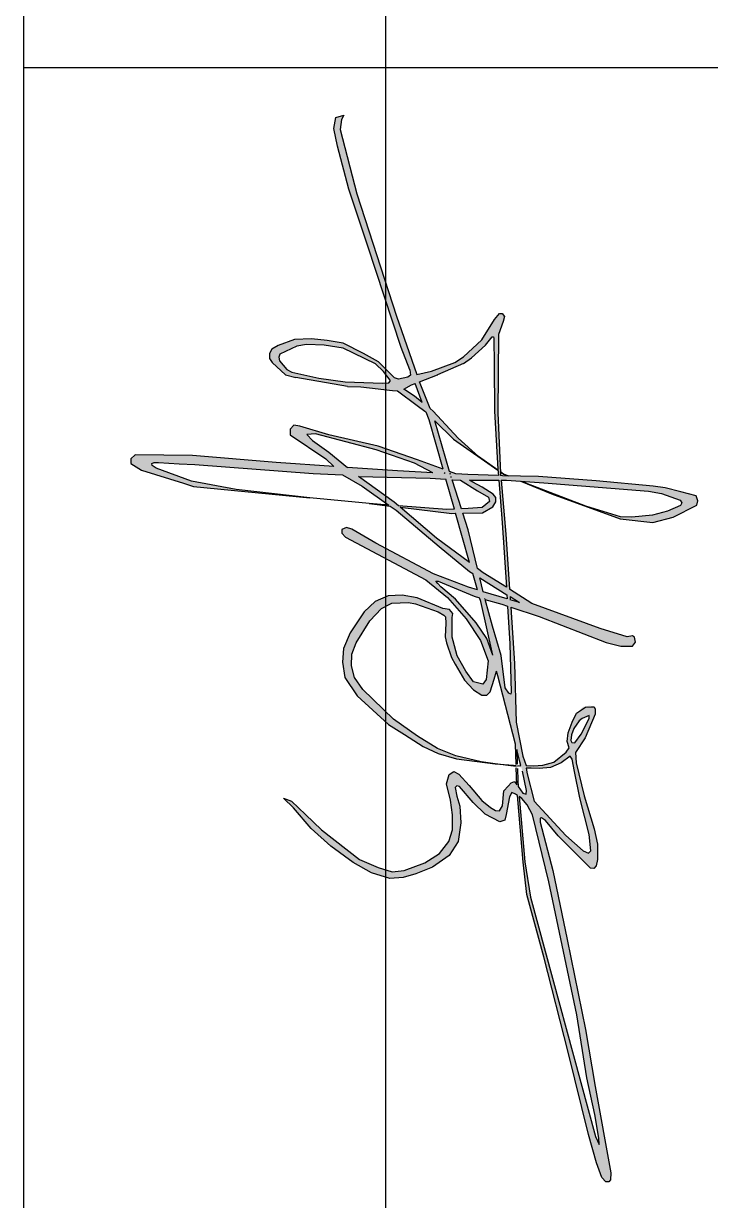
# Model space of a CAD drawing. Header units: metres. Extents: x 36500 to 80772748, y -35000 to 5806266.
# Drawn here: x 40386305.74 to 40386312.38, y 2902916.84 to 2902928.23 of the extents above; entities that cross this region are included whole.
import ezdxf

# ---------------------------------------------------------------- set-up
doc = ezdxf.new("R2010")
doc.units = ezdxf.units.M
doc.header["$LTSCALE"] = 10
doc.layers.add('图框', color=3, linetype='Continuous')

# ---------------------------------------------------------------- blocks, each defined once
blk = doc.blocks.new('图框A1')
at = {"layer": '图框'}
for p, q in [((80600, 12000), (80600, 7100)), ((76100, 7800), (83100, 7800)), ((76100, 7100), (83100, 7100))]:
    blk.add_line(p, q, dxfattribs=at)
blk = doc.blocks.new('林龙云')
h = blk.add_hatch(color=256)
h.dxf.hatch_style = 1
h.paths.add_polyline_path([(87625.4, 47227.1), (87170.5, 47069.1), (86220.7, 46761.4), (85719.4, 46632.2), (85642.5, 46641.9), (85609, 46661.3), (85626, 46597.4), (85710.8, 46582.3), (85849.7, 46610.3), (86183.2, 46699.7), (86619.6, 46845.7), (87415.1, 47105.6), (87588.7, 47172.8), (87630.6, 47179.1), (87646, 47158.3), (87662.5, 47084.8), (87651.7, 47054.9), (87527.3, 46930.1), (87460.9, 46813.6), (87381.7, 46655.5), (87359.6, 46531.2), (87347.8, 46410.4), (87353.5, 46277.6), (87399.6, 46151.2), (87429.2, 46100.9), (87461, 46082.2), (87501.2, 46082.2), (87531.6, 46104.2), (87626.8, 46206.1), (87648.7, 46288), (87718, 46689), (87722, 46794.2), (87748.8, 47039.9), (87752.8, 47077.2), (87865.2, 47230.4), (87910.6, 47291.2), (87920.5, 47301.3), (87977.6, 47323.5), (88362.1, 47432.6), (88289.6, 47232.4), (88183.3, 46927.1), (88095.6, 46544.3), (88028.2, 46319.1), (88019.4, 46272.8), (88050.9, 46243.5), (88093.6, 46243.5), (88280.2, 46521.1), (88341.2, 46582.9), (88310.2, 46134.9), (88254.5, 45484.1), (88249.5, 45039.3), (88280, 45003.8), (88317.3, 45003.8), (88368.3, 45087.7), (88471, 45413.6), (88495.9, 45492.4), (88585.3, 46395.9), (88518.6, 45822.5), (88454, 45477.8), (88354.1, 45201.3), (88333.1, 45171.2), (88318, 45168.9), (88309.7, 45186.7), (88309.7, 45221.2), (88320.8, 45379.6), (88324.4, 45503), (88395.8, 46423.6), (88406.7, 46649.2), (88494.5, 46803.5), (88640.6, 47010.1), (88628.6, 46858.6), (88648.1, 47020.6), (88681.6, 47068.1), (88963, 47402.4), (89157.4, 47638.5), (89172.5, 47662.7), (89301.3, 47699.2), (89280.6, 47629.8), (89175.2, 47358.5), (88938, 46909.7), (88827.3, 46721.7), (88816.1, 46681.6), (88831.9, 46646.2), (88860, 46646.2), (88889.2, 46673.8), (89222.9, 47297.2), (89358.5, 47465.7), (89525.7, 47612.6), (89693.2, 47723.7), (89853.4, 47783.5), (89998.7, 47768.2), (90033.1, 47740.2), (90014.5, 47668.6), (89932.7, 47608.8), (89814.1, 47541.5), (89697.8, 47509.7), (89667.8, 47502.1), (89516.1, 47502.1), (89485.4, 47507.5), (89454.2, 47481.3), (89445.4, 47430.6), (89361.9, 47231.7), (89341.9, 47114.7), (89346.1, 47004.5), (89391.3, 46903.9), (89472.3, 46819.4), (89633.5, 46709.9), (89755.6, 46658.6), (89863.7, 46649.5), (89980.8, 46667.4), (90125.5, 46763.7), (90347.3, 47008.7), (90426.4, 47131.8), (90518.7, 47277.3), (90572, 47394.7), (90614.4, 47537.3), (90654.4, 47836.6), (90637, 47727.8), (90590.5, 47530.7), (90533.7, 47389.4), (90438.1, 47233.5), (90305, 47047.3), (90074.2, 46809.5), (89982.7, 46744.5), (89890.5, 46719.2), (89801, 46723.2), (89711.5, 46756.3), (89540.6, 46863.7), (89444.1, 46954.4), (89403.6, 47034.2), (89398.3, 47163.8), (89410, 47218.9), (89472.1, 47393.1), (89497.5, 47438.4), (89508.8, 47450.1), (89559.2, 47453.6), (89664.4, 47449.8), (89711, 47458.5), (89827.2, 47497.2), (89878.2, 47525.7), (90002.4, 47598.9), (90076.9, 47669.9), (90119.1, 47734.3), (90119.2, 47773.4), (90092.4, 47797.7), (89993.9, 47830.7), (89933.4, 47848.7), (89969.9, 47857.1), (90500, 47994.6), (90666.3, 48000.2), (90664.5, 47979.8), (90654.4, 47836.6), (90671.5, 47980), (90674.2, 48001.1), (90816.2, 48006.6), (90790.3, 47988.2), (90802.4, 47962.6), (90826.4, 47937.2), (90863.6, 47905.5), (90979.5, 47894.2), (91017.8, 47871.7), (91017.6, 47839.9), (90994.1, 47800.8), (90938.9, 47734.9), (90823, 47634.8), (90734.4, 47554.1), (90714, 47516.4), (90737.6, 47480), (90809.8, 47458.9), (90935.7, 47489.1), (91050.6, 47506.7), (91165.5, 47506), (91257.6, 47477.9), (91351.5, 47405.4), (91422.1, 47291.1), (91482.1, 47129.5), (91493, 47036.7), (91460.6, 46926.6), (91396.2, 46783.6), (91167.9, 46486.8), (91048.6, 46363.8), (90944.1, 46254.6), (90920.9, 46191.8), (90994.3, 46268.7), (91156.7, 46407.2), (91294.9, 46560.1), (91422, 46732.5), (91500.5, 46874.9), (91545.2, 47019.6), (91538, 47121.9), (91509, 47221.6), (91457.6, 47349.3), (91366.8, 47479.8), (91257, 47550.8), (91111.6, 47570), (90982.6, 47563), (90903.6, 47538.4), (90836.7, 47526.4), (90823.9, 47538.8), (90830.7, 47559.5), (90953.5, 47665.2), (91046, 47759.3), (91104.8, 47874.7), (91091.9, 47911.8), (91046.6, 47923.7), (90909.8, 47949.2), (90877, 47966.2), (90889.7, 47996.6), (90899.3, 48010.4), (91418.7, 48054.9), (91669.7, 48084), (92155.5, 48215.7), (92896.3, 48405.1), (93535.4, 48563.1), (93757.4, 48624.5), (93869.9, 48665.7), (93905.4, 48698.7), (93905.4, 48721.8), (93889.8, 48733.9), (93834.3, 48735.4), (93163.4, 48615.5), (92719.2, 48539.8), (92020.3, 48398.2), (91482.3, 48285.5), (91107.4, 48186.5), (91076.5, 48186.5), (91073.1, 48198.6), (91095, 48228.1), (91212.6, 48326.2), (91360.9, 48474.4), (91464.3, 48579.6), (91466.2, 48604), (91447.5, 48622.7), (91396.3, 48632.9), (91279.2, 48632), (91158.7, 48605.9), (90901.9, 48528.5), (90644.5, 48466.4), (90564.4, 48461.2), (90451.7, 48536.9), (90268, 48614.2), (90227.7, 48614.1), (90210.3, 48606.2), (90199.8, 48572.3), (90210.3, 48521.7), (90258.8, 48468.8), (90329.4, 48435.8), (90411.5, 48404.8), (90478.5, 48398.2), (90530, 48412.9), (90563.1, 48390.3), (90639.6, 48292.8), (90664.5, 48208.6), (90668, 48134.6), (90666.9, 48077.2), (90592.7, 48052.4), (90328.3, 47999.8), (89873.8, 47987.2), (89435.3, 47958.2), (89507.9, 48179.9), (89708.9, 48701.3), (89737.1, 48815.4), (89737.1, 48905.4), (89706.2, 48927.8), (89668.6, 48920.6), (89658.4, 48904.1), (89665.3, 48863), (89601.9, 48654.1), (89405.3, 48123.6), (89295.5, 47949), (88868.4, 47920.8), (88447.7, 47883), (88447.7, 47924.4), (88469.1, 48215), (88532.3, 49028.5), (88550.2, 49129.8), (88602.6, 49275.5), (88622.8, 49287.8), (88644.1, 49277.6), (88689.2, 49176.6), (88719.8, 49060), (88735.1, 48899.7), (88732.8, 48810.9), (88649.7, 48542.4), (88746.7, 48808.3), (88777.5, 49062.3), (88735.2, 49219.9), (88640.5, 49404.9), (88608.6, 49412.2), (88567.8, 49399.6), (88536.9, 49281.1), (88506, 49157.8), (88492.7, 49064.4), (88453.3, 48621.9), (88418, 48173), (88412.6, 47894.9), (88412, 47879.8), (88393.7, 47878.1), (87922.6, 47857), (87314.6, 47864.5), (87213.5, 47899.1), (87173.7, 47909.3), (87150.9, 47891.9), (87152.1, 47870.1), (87198, 47831.7), (87354.6, 47734.3), (87487.9, 47590.1), (87530.8, 47523.1), (87599.6, 47341.6)])
h.paths.add_polyline_path([(87842, 47271), (87793.7, 47210.4), (87739.4, 47127.3), (87705.8, 47187.7), (87695.6, 47214.2)], flags=16)
h.paths.add_polyline_path([(87681.5, 47249.8), (87627.9, 47389.5), (87540, 47590.1), (87495.2, 47653.3), (87396.4, 47761.3), (87345.6, 47803.9), (87331.9, 47814.3), (87333.4, 47823.1), (87343, 47827.3), (87549.1, 47828.5), (87910.1, 47832.8), (88360.4, 47858), (88411.4, 47862.2), (88402.7, 47624.5), (88398, 47531.7), (88380.4, 47483.1), (87984.6, 47367), (88127, 47513), (88263.1, 47708.1), (88121.5, 47550.9), (87910.3, 47356.4), (87889.8, 47330.8)], flags=16)
h.paths.add_polyline_path([(87668.6, 47020), (87676.6, 47019.7), (87689.9, 47009.7), (87692.8, 46962.6), (87682.5, 46671), (87653.8, 46466.8), (87607.5, 46257.6), (87587.3, 46218.8), (87519.6, 46159.6), (87490.2, 46154.5), (87468.4, 46163.8), (87403.9, 46295), (87393.2, 46371.1), (87396.1, 46506.9), (87421.7, 46656.2), (87543.3, 46907.6), (87600.9, 46968.1)], flags=16)
h.paths.add_polyline_path([(88314, 47209.7), (88389, 47351.5), (88375.4, 47078.5), (88348.6, 46690.2), (88228.1, 46545.4), (88137.5, 46416.4), (88090.8, 46373.6), (88086.6, 46440.2), (88210.4, 46913.4)], flags=16)
h.paths.add_polyline_path([(88430.5, 47331.3), (88439.8, 47454.7), (88672.8, 47520.8), (88676.3, 47462.4), (88646.6, 47086.6), (88618.2, 47053.2), (88419.7, 46775.6)], flags=16)
h.paths.add_polyline_path([(88443.4, 47502.1), (88448.4, 47567), (88530, 47699.2), (88580.2, 47785), (88613.8, 47792.1), (88658.9, 47735.8), (88666.4, 47626.6), (88669.5, 47574.5)], flags=16)
h.paths.add_polyline_path([(88447.3, 47637.9), (88447.6, 47865.2), (88778.4, 47892.8), (89280.3, 47924.8), (89167.5, 47745.2), (89133.9, 47699.8), (88833, 47626.9), (88703.7, 47585.4), (88700, 47739.5), (88653.9, 47819), (88616.7, 47842.8), (88582, 47842.8), (88556.6, 47822.6), (88500.3, 47736.6), (88461.5, 47663.8)], flags=16)
h.paths.add_polyline_path([(88657.5, 47099.3), (88705.7, 47501.7), (88705, 47529.9), (89088.7, 47638.9), (88898.3, 47381.8)], flags=16)
h.paths.add_polyline_path([(89232.3, 47375.3), (89232.8, 47393.5), (89350.3, 47674.4), (89362.5, 47716.6), (89390.8, 47724.6), (89809.3, 47820.3), (89679.6, 47773.7), (89556.8, 47690.3), (89373.4, 47529.6), (89275.6, 47415.4), (89250.9, 47392.4)], flags=16)
h.paths.add_polyline_path([(89206.6, 47717.5), (89337.9, 47928.4), (89370.2, 47930.4), (89314.5, 47743.6)], flags=16)
h.paths.add_polyline_path([(89412.8, 47889.6), (89427.3, 47933.9), (89719.5, 47951.8), (90095.4, 47961), (90112.6, 47958.9), (90103.8, 47942.7), (90062, 47915.4), (89810, 47885.1), (89583.3, 47816.1), (89374.7, 47758.4)], flags=16)
h.paths.add_polyline_path([(89353.1, 47952.8), (89398.8, 48026.1), (89377.4, 47954.4)], flags=16)
h.paths.add_polyline_path([(90300.3, 48512.8), (90278.6, 48568.2), (90302, 48568.3), (90423.4, 48506.5), (90490.5, 48457.9), (90486.3, 48434.4), (90471.7, 48425.3), (90428.6, 48430.1), (90379.2, 48448.9), (90318.6, 48489.4)], flags=16)
h.paths.add_polyline_path([(90543, 48005.7), (90626.3, 48027.3), (90665.6, 48036.7), (90668.2, 48009.8)], flags=16)
h.paths.add_polyline_path([(90676.7, 48009.9), (90678.4, 48022.2), (90680.3, 48041.4), (90860, 48081.9), (90889.6, 48077.1), (90882.1, 48053.4), (90830.3, 48016.6), (90782.9, 48012.4)], flags=16)
h.paths.add_polyline_path([(90687.1, 48115.9), (90688.5, 48180.1), (90680.9, 48268.4), (90645.5, 48351.4), (90595, 48419.8), (90616.1, 48435.4), (90713.1, 48454.2), (90918.5, 48496.2), (91203.9, 48567.3), (91329, 48581.8), (91347.1, 48562.1), (91331.1, 48520.5), (91211.7, 48387.2), (90944.7, 48140.6), (90731.4, 48087), (90686.3, 48079.1)], flags=16)
h.paths.add_polyline_path([(90908.3, 48023.5), (90922.3, 48043.8), (90973.5, 48085.6), (91048.8, 48126.9), (91570.1, 48254.1), (92604.4, 48471.4), (93096.6, 48549.3), (93380.8, 48611.2), (93565.1, 48642.5), (93614.1, 48646), (93551.5, 48617), (91690.4, 48111.6), (91415.6, 48068.3)], flags=16)
for p, q in [((87599.6, 47341.6), (87530.8, 47523.1)), ((87540, 47590.1), (87627.9, 47389.5)), ((88628.6, 46858.6), (88585.3, 46395.9)), ((87718, 46689), (87648.7, 46288))]:
    blk.add_line(p, q)
for points in [[(88456.4, 48042.1), (88552.7, 48276.5), (88746.7, 48808.3), (88777.5, 49062.3), (88735.2, 49219.9), (88640.5, 49404.9), (88608.6, 49412.2), (88567.8, 49399.6), (88536.9, 49281.1), (88506, 49157.8), (88492.7, 49064.4), (88453.3, 48621.9), (88418, 48173), (88412.6, 47894.9), (88412, 47879.8)], [(88447.7, 47883), (88447.7, 47924.4), (88469.1, 48215), (88532.3, 49028.5), (88550.2, 49129.8), (88602.6, 49275.5), (88622.8, 49287.8), (88644.1, 49277.6), (88689.2, 49176.6), (88719.8, 49060), (88735.1, 48899.7), (88732.8, 48810.9), (88649.7, 48542.4), (88456.4, 48042.1)], [(89435.3, 47958.2), (89507.9, 48179.9), (89708.9, 48701.3), (89737.1, 48815.4), (89737.1, 48905.4), (89706.2, 48927.8), (89668.6, 48920.6), (89658.4, 48904.1), (89665.3, 48863), (89601.9, 48654.1), (89405.3, 48123.6), (89295.5, 47949)], [(90564.4, 48461.2), (90644.5, 48466.4), (90901.9, 48528.5), (91158.7, 48605.9), (91279.2, 48632), (91396.3, 48632.9), (91447.5, 48622.7), (91466.2, 48604), (91464.3, 48579.6), (91360.9, 48474.4), (91212.6, 48326.2), (91095, 48228.1), (91073.1, 48198.6), (91076.5, 48186.5), (91107.4, 48186.5), (91482.3, 48285.5), (92020.3, 48398.2), (92719.2, 48539.8), (93163.4, 48615.5), (93834.3, 48735.4), (93889.8, 48733.9), (93905.4, 48721.8), (93905.4, 48698.7), (93869.9, 48665.7), (93757.4, 48624.5), (93535.4, 48563.1), (92896.3, 48405.1), (92155.5, 48215.7), (91669.7, 48084), (91418.7, 48054.9), (90899.3, 48010.4)], [(90328.3, 47999.8), (90592.7, 48052.4), (90666.9, 48077.2), (90668, 48134.6), (90664.5, 48208.6), (90639.6, 48292.8), (90563.1, 48390.3), (90530, 48412.9), (90478.5, 48398.2), (90411.5, 48404.8), (90329.4, 48435.8), (90258.8, 48468.8), (90213.5, 48539.1), (90209.5, 48585.8), (90210.3, 48606.2), (90227.7, 48614.1), (90268, 48614.2), (90451.7, 48536.9), (90564.4, 48461.2)], [(90830.3, 48016.6), (90882.1, 48053.4), (90889.6, 48077.1), (90860, 48081.9), (90709.5, 48048.9)], [(89353.1, 47952.8), (89398.8, 48026.1), (89377.4, 47954.4)], [(89435.3, 47958.2), (89873.8, 47987.2), (90328.3, 47999.8)], [(90500, 47994.6), (89969.9, 47857.1), (89933.4, 47848.7)], [(90657.8, 48000.6), (90500, 47994.6)], [(90626.3, 48027.3), (90543, 48005.7)], [(90543, 48005.7), (90657, 48008.9)], [(90668.2, 48009.8), (90665.6, 48036.7), (90626.3, 48027.3)], [(90674.2, 48001.2), (90671.5, 47980), (90654.4, 47836.6), (90664.5, 47979.8), (90666.4, 48000.6)], [(90816.2, 48006.6), (90684.4, 48001.6)], [(90689.3, 48009.8), (90782.9, 48012.4), (90830.3, 48016.6)], [(90899.3, 48010.4), (90889.7, 47996.6), (90877, 47966.2), (90909.8, 47949.2), (91046.6, 47923.7), (91091.9, 47911.8), (91104.8, 47874.7), (91046, 47759.3), (90953.5, 47665.2), (90830.7, 47559.5), (90823.9, 47538.8), (90836.7, 47526.4), (90903.6, 47538.4), (90982.6, 47563), (91111.6, 47570), (91257, 47550.8), (91366.8, 47479.8), (91457.6, 47349.3), (91509, 47221.6), (91538, 47121.9), (91545.2, 47019.6), (91500.5, 46874.9), (91422, 46732.5), (91294.9, 46560.1), (91156.7, 46407.2), (90994.3, 46268.7), (90920.9, 46191.8), (90944.1, 46254.6), (91048.6, 46363.8), (91167.9, 46486.8), (91396.2, 46783.6), (91460.6, 46926.6), (91493, 47036.7), (91482.1, 47129.5), (91422.1, 47291.1), (91351.5, 47405.4), (91257.6, 47477.9), (91165.5, 47506), (91050.6, 47506.7), (90935.7, 47489.1), (90809.8, 47458.9), (90737.6, 47480), (90714, 47516.4), (90734.4, 47554.1), (90823, 47634.8), (90938.9, 47734.9), (90994.1, 47800.8), (91017.6, 47839.9), (91017.8, 47871.7), (90979.5, 47894.2), (90863.6, 47905.5), (90826.4, 47937.2), (90802.4, 47962.6), (90790.3, 47988.2), (90816.2, 48006.6)], [(87530.8, 47523.1), (87487.9, 47590.1), (87354.6, 47734.3), (87198, 47831.7), (87152.1, 47870.1), (87150.9, 47891.9), (87173.7, 47909.3), (87213.5, 47899.1), (87314.6, 47864.5), (87922.6, 47857), (88393.7, 47878.1), (88412, 47879.8)], [(88381, 47877), (88399.3, 47903.1), (88413.4, 47937.6)], [(88413.4, 47937.6), (88399.3, 47903.1), (88381, 47877)], [(88447.6, 47865.2), (88778.4, 47892.8), (89280.3, 47924.8)], [(88447.7, 47883), (88868.4, 47920.8), (89295.5, 47949)], [(89280.3, 47924.8), (89167.5, 47745.2), (89133.9, 47699.8)], [(89206.6, 47717.5), (89337.9, 47928.4)], [(89370.2, 47930.4), (89314.5, 47743.6)], [(89337.9, 47928.4), (89370.2, 47930.4)], [(89353.1, 47952.8), (89377.4, 47954.4)], [(89374.6, 47758.2), (89412.8, 47889.6), (89427.4, 47934.1)], [(89427.3, 47933.9), (89719.5, 47951.8), (90095.4, 47961), (90112.6, 47958.9), (90103.8, 47942.7), (90062, 47915.4), (89810, 47885.1), (89583.3, 47816.1), (89374.7, 47758.4)], [(87540, 47590.1), (87495.2, 47653.3), (87396.4, 47761.3), (87345.6, 47803.9), (87331.9, 47814.3), (87333.4, 47823.1), (87343, 47827.3), (87549.1, 47828.5), (87910.1, 47832.8), (88360.4, 47858), (88411.4, 47862.2)], [(88368.2, 47858.6), (88263.1, 47708.1), (88121.5, 47550.9), (87910.3, 47356.4), (87889.8, 47330.8)], [(87984.6, 47367), (88127, 47513), (88368.2, 47858.6)], [(88411.4, 47862.2), (88402.7, 47624.5), (88398, 47531.7)], [(88443.4, 47502.1), (88448.4, 47567), (88530, 47699.2), (88580.2, 47785), (88613.8, 47792.1), (88658.9, 47735.8), (88666.4, 47626.6), (88669.5, 47574.5)], [(88703.7, 47585.4), (88700, 47739.5), (88653.9, 47819), (88616.7, 47842.8), (88582, 47842.8), (88556.6, 47822.6), (88500.3, 47736.6), (88461.5, 47663.8), (88447.3, 47637.9), (88447.6, 47865.2)], [(89301.3, 47699.2), (89280.6, 47629.8), (89175.2, 47358.5), (88938, 46909.7), (88827.3, 46721.7), (88816.1, 46681.6), (88831.9, 46646.2), (88860, 46646.2), (88889.2, 46673.8), (89222.9, 47297.2), (89358.5, 47465.7), (89525.7, 47612.6), (89693.2, 47723.7), (89853.4, 47783.5), (89998.7, 47768.2), (90033.1, 47740.2), (90014.5, 47668.6), (89932.7, 47608.8), (89814.1, 47541.5), (89697.8, 47509.7), (89667.8, 47502.1), (89516.1, 47502.1), (89485.4, 47507.5), (89454.2, 47481.3), (89445.4, 47430.6), (89361.9, 47231.7), (89341.9, 47114.7), (89346.1, 47004.5), (89391.3, 46903.9), (89472.3, 46819.4), (89633.5, 46709.9), (89755.6, 46658.6), (89863.7, 46649.5), (89980.8, 46667.4), (90125.5, 46763.7), (90347.3, 47008.7), (90426.4, 47131.8), (90518.7, 47277.3), (90572, 47394.7), (90614.4, 47537.3), (90654.4, 47836.6), (90637, 47727.8), (90590.5, 47530.7), (90533.7, 47389.4), (90438.1, 47233.5), (90305, 47047.3), (90074.2, 46809.5), (89982.7, 46744.5), (89890.5, 46719.2), (89801, 46723.2), (89711.5, 46756.3), (89540.6, 46863.7), (89444.1, 46954.4), (89403.6, 47034.2), (89398.3, 47163.8), (89410, 47218.9), (89472.1, 47393.1), (89497.5, 47438.4), (89508.8, 47450.1), (89559.2, 47453.6), (89664.4, 47449.8), (89711, 47458.5), (89827.2, 47497.2), (89878.2, 47525.7), (90002.4, 47598.9), (90076.9, 47669.9), (90119.1, 47734.3), (90119.2, 47773.4), (90092.4, 47797.7), (89993.9, 47830.7), (89933.4, 47848.7)], [(89809.3, 47820.3), (89679.6, 47773.7), (89556.8, 47690.3), (89373.4, 47529.6), (89275.6, 47415.4), (89250.9, 47392.4), (89232.3, 47375.3), (89232.8, 47393.5), (89350.3, 47674.4), (89362.5, 47716.6)], [(89809.3, 47820.3), (89390.8, 47724.6), (89362.5, 47716.6)], [(89133.9, 47699.8), (88833, 47626.9), (88703.7, 47585.4)], [(89301.3, 47699.2), (89172.5, 47662.7)], [(89314.5, 47743.6), (89206.6, 47717.5)], [(89369.4, 47757), (89368.7, 47756.8)], [(88648.1, 47020.6), (88681.6, 47068.1), (88963, 47402.4), (89157.4, 47638.5), (89172.5, 47662.7)], [(89088.7, 47638.9), (88898.3, 47381.8), (88657.5, 47099.3)], [(89088.7, 47638.9), (88705, 47529.9)], [(88398, 47531.7), (88380.4, 47483.1)], [(88672.8, 47520.8), (88439.8, 47454.7)], [(88669.5, 47574.5), (88443.4, 47502.1)], [(88672.8, 47520.8), (88676.3, 47462.4), (88646.6, 47086.6)], [(88657.5, 47099.3), (88705.7, 47501.7), (88705, 47529.9)], [(88362.1, 47432.6), (87977.6, 47323.5), (87918.7, 47300.7)], [(88380.4, 47483.1), (87984.6, 47367)], [(88362.1, 47432.6), (88289.6, 47232.4), (88183.3, 46927.1), (88095.6, 46544.3), (88028.2, 46319.1), (88019.4, 46272.8), (88050.9, 46243.5), (88093.6, 46243.5), (88280.2, 46521.1), (88341.2, 46582.9)], [(88393.9, 47448.2), (88393.5, 47441.5)], [(88396, 47442.2), (88393.5, 47441.5)], [(88395.8, 47487.6), (88395.7, 47485.4)], [(88403.8, 47490), (88395.8, 47487.6)], [(88425.4, 47496.3), (88419.5, 47494.6)], [(88646.6, 47086.6), (88618.2, 47053.2), (88419.7, 46775.6), (88430.5, 47331.3), (88439.8, 47454.7)], [(85609, 46661.3), (85642.5, 46641.9), (85719.4, 46632.2), (86220.7, 46761.4), (87170.5, 47069.1), (87625.4, 47227.1), (87599.6, 47341.6)], [(87681.5, 47249.8), (87627.9, 47389.5), (87627.4, 47390.4)], [(87889.8, 47330.8), (87681.5, 47249.8)], [(88389, 47351.5), (88314, 47209.7), (88210.4, 46913.4), (88086.6, 46440.2), (88090.8, 46373.6), (88137.5, 46416.4), (88228.1, 46545.4), (88348.6, 46690.2)], [(88389, 47351.5), (88375.4, 47078.5), (88348.6, 46690.2)], [(87842, 47271), (87695.2, 47214.1)], [(87842, 47271), (87793.7, 47210.4), (87739.4, 47127.3), (87705.8, 47187.7), (87695.6, 47214.2)], [(87718, 46689), (87722, 46794.2), (87748.8, 47039.9), (87752.8, 47077.2), (87865.2, 47230.4), (87910.6, 47291.2), (87920.5, 47301.3)], [(87588.7, 47172.8), (87415.1, 47105.6), (86619.6, 46845.7), (86183.2, 46699.7), (85849.7, 46610.3), (85710.8, 46582.3), (85626, 46597.4), (85609, 46661.3)], [(87588.7, 47172.8), (87630.6, 47179.1), (87646, 47158.3), (87662.5, 47084.8), (87651.7, 47054.9), (87527.3, 46930.1), (87460.9, 46813.6), (87381.7, 46655.5), (87359.6, 46531.2), (87347.8, 46410.4), (87353.5, 46277.6), (87399.6, 46151.2), (87429.2, 46100.9), (87461, 46082.2), (87501.2, 46082.2), (87531.6, 46104.2), (87626.8, 46206.1), (87648.7, 46288)], [(88341.2, 46582.9), (88310.2, 46134.9), (88254.5, 45484.1), (88249.5, 45039.3), (88280, 45003.8), (88317.3, 45003.8), (88368.3, 45087.7), (88471, 45413.6), (88495.9, 45492.4), (88585.3, 46395.9), (88518.6, 45822.5), (88454, 45477.8), (88354.1, 45201.3), (88333.1, 45171.2), (88318, 45168.9), (88309.7, 45186.7), (88309.7, 45221.2), (88320.8, 45379.6), (88324.4, 45503), (88395.8, 46423.6), (88406.7, 46649.2), (88494.5, 46803.5), (88640.6, 47010.1)], [(88640.6, 47010.1), (88628.6, 46858.6), (88648.1, 47020.6)]]:
    blk.add_lwpolyline(points)
for points in [[(90908.3, 48023.5), (91415.6, 48068.3), (91690.4, 48111.6), (93551.5, 48617), (93614.1, 48646), (93565.1, 48642.5), (93380.8, 48611.2), (93096.6, 48549.3), (92604.4, 48471.4), (91570.1, 48254.1), (91048.8, 48126.9), (90973.5, 48085.6), (90922.3, 48043.8)], [(90490.5, 48457.9), (90423.4, 48506.5), (90302, 48568.3), (90278.6, 48568.2), (90300.3, 48512.8), (90318.6, 48489.4), (90379.2, 48448.9), (90428.6, 48430.1), (90471.7, 48425.3), (90486.3, 48434.4), (90490.5, 48457.9)], [(90595, 48419.8), (90645.5, 48351.4), (90680.9, 48268.4), (90688.5, 48180.1), (90687.1, 48115.9), (90686.3, 48079.1), (90731.4, 48087), (90944.7, 48140.6), (91211.7, 48387.2), (91331.1, 48520.5), (91347.1, 48562.1), (91329, 48581.8), (91203.9, 48567.3), (90918.5, 48496.2), (90713.1, 48454.2), (90616.1, 48435.4)], [(87668.6, 47020), (87600.9, 46968.1), (87543.3, 46907.6), (87421.7, 46656.2), (87396.1, 46506.9), (87393.2, 46371.1), (87403.9, 46295), (87468.4, 46163.8), (87490.2, 46154.5), (87519.6, 46159.6), (87587.3, 46218.8), (87607.5, 46257.6), (87653.8, 46466.8), (87682.5, 46671), (87692.8, 46962.6), (87689.9, 47009.7), (87676.6, 47019.7)]]:
    blk.add_lwpolyline(points, close=True)

msp = doc.modelspace()

# ---------------------------------------------------------------- linework, layer by layer
at = {"layer": '图框'}
for p, q in [((40386305.739, 2902950.298), (40386305.739, 2902915.298)), ((40386309.239, 2902950.298), (40386309.239, 2902915.298)), ((40386330.239, 2902927.798), (40386305.739, 2902927.798))]:
    msp.add_line(p, q, dxfattribs=at)

# ---------------------------------------------------------------- block references
at = {"rotation": 270}
for name, p, xscale, yscale, zscale in [('图框A1', (40386270.239, 2903330.798), 0.005, 0.005, 0.005), ('林龙云', (40386250.783, 2903033.849), 0.001244159999999167, 0.001244159999999167, 0.001244159999999167)]:
    msp.add_blockref(name, p, dxfattribs=dict(at, xscale=xscale, yscale=yscale, zscale=zscale))

doc.saveas('drawing.dxf')
